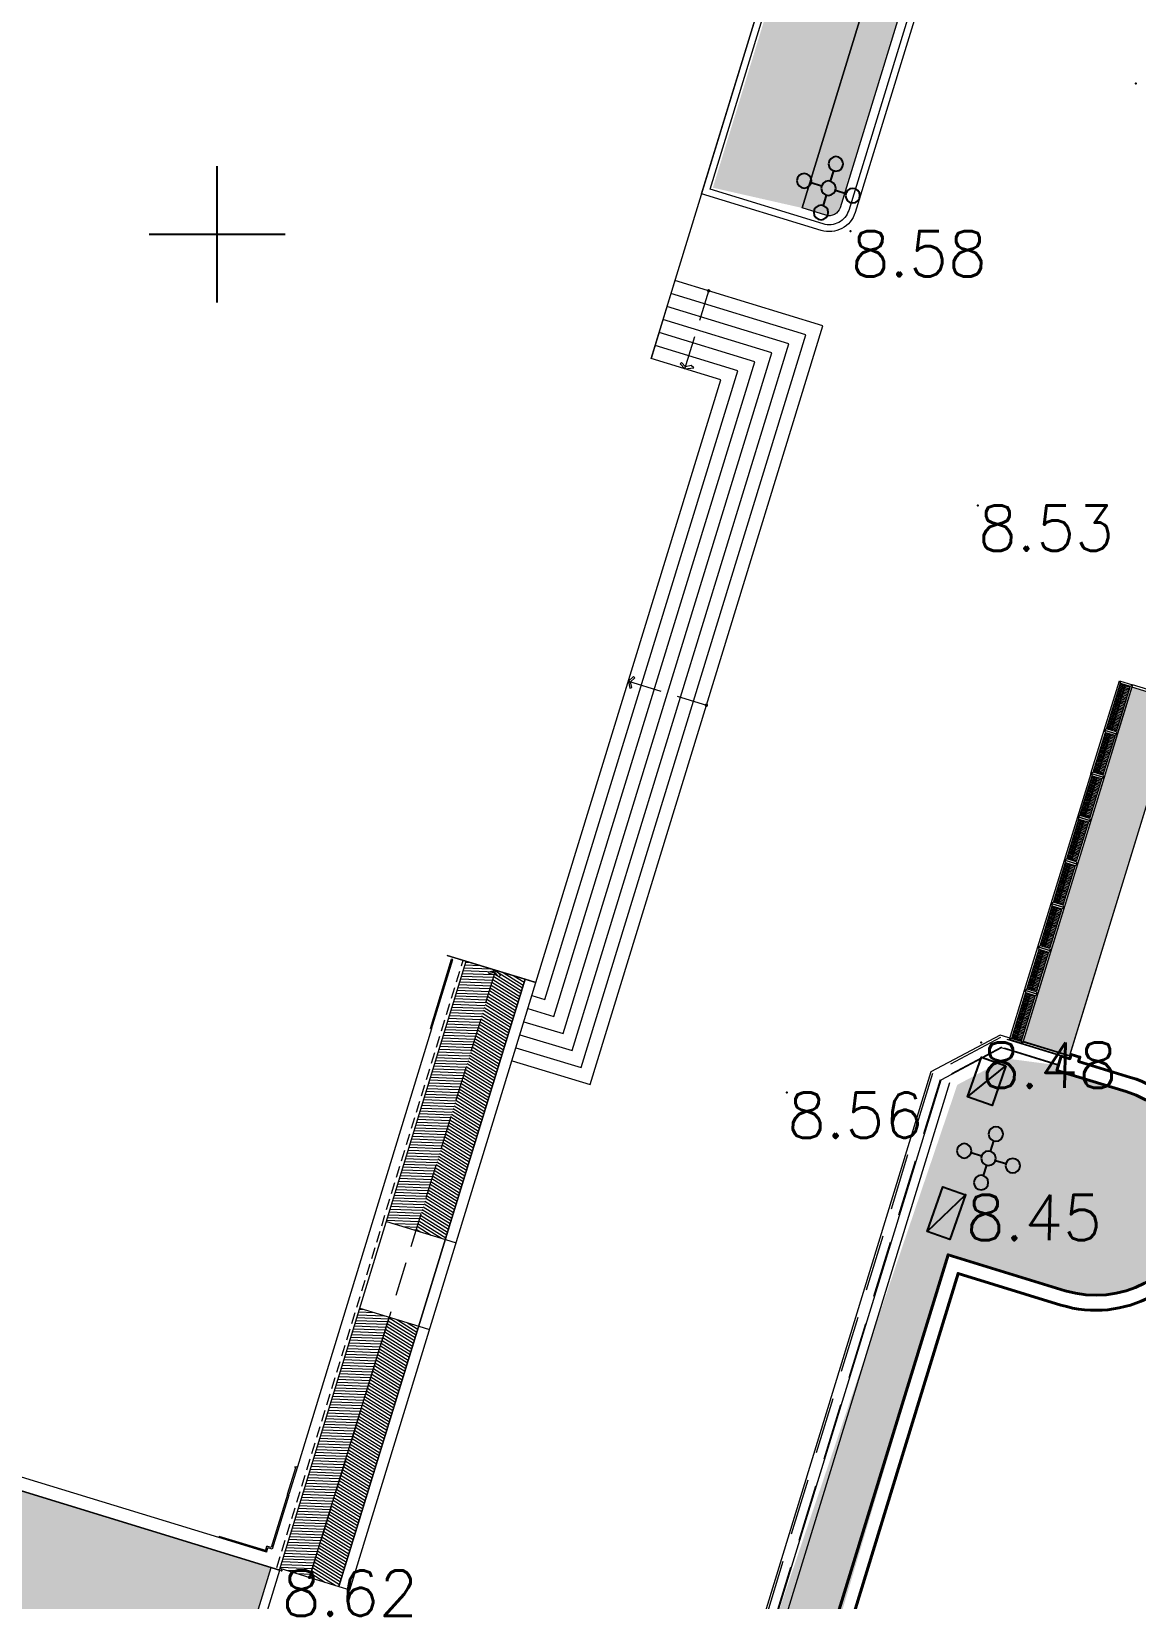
# Model space of a CAD drawing. Header units: inches. Extents: x 587740 to 588006, y 2325787 to 2326106.
# Drawn here: x 587895.9 to 587920.28, y 2325969.9 to 2326004.47 of the extents above; entities that cross this region are included whole.
import ezdxf
from ezdxf.enums import TextEntityAlignment as Align

# ---------------------------------------------------------------- set-up
doc = ezdxf.new("R2010")
doc.units = ezdxf.units.IN
doc.header["$MEASUREMENT"] = 0
doc.header["$PDSIZE"] = 0.1
for name, pattern in [('Xref Landscape 2020 05 04$0$DASHED2', [0.375, 0.25, -0.125]), ('Xref Mat bang tang 1$0$DASHED2', [0.375, 0.25, -0.125]), ('Xref Mat bang tang 1$0$HIDDEN', [0.375, 0.25, -0.125])]:
    doc.linetypes.add(name, pattern=pattern)
for name, color, linetype in [('diem', 8, 'Continuous'), ('Docao', 22, 'Continuous'), ('Ho ga', 8, 'Continuous'), ('KHUNG', 7, 'Continuous'), ('Xref Landscape 2020 05 04$0$CDC-E-Lighting', 2, 'Continuous')]:
    doc.layers.add(name, color=color, linetype=linetype)
for name, color, linetype, lineweight in [('Xref Landscape 2020 05 04$0$HATCH', 250, 'Continuous', 5), ('Xref Landscape 2020 05 04$0$i_Thay', 8, 'Continuous', 9), ('Xref Landscape 2020 05 04$0$i_thoat nuoc', 185, 'Continuous', 15), ('Xref Landscape 2020 05 04$0$KHUAT', 9, 'Xref Landscape 2020 05 04$0$DASHED2', 5), ('Xref Landscape 2020 05 04$0$MANH', 136, 'Continuous', 5), ('Xref Landscape 2020 05 04$0$THAY', 4, 'Continuous', 20), ('Xref Landscape 2020 05 04$0$tree', 74, 'Continuous', 13), ('Xref Landscape 2020 05 04$0$TUONG', 7, 'Continuous', 40), ('Xref Landscape 2020 05 04$0$Xref Landscape$0$THAY', 4, 'Continuous', 20), ('Xref Mat bang tang 1$0$A-THAY', 4, 'Continuous', 20), ('Xref Mat bang tang 1$0$Hatch', 251, 'Continuous', 9), ('Xref Mat bang tang 1$0$KHUAT', 57, 'Xref Mat bang tang 1$0$DASHED2', 9), ('Xref Mat bang tang 1$0$Ky hieu', 40, 'Continuous', 15), ('Xref Mat bang tang 1$0$MANH', 136, 'Continuous', 5), ('Xref Mat bang tang 1$0$THAY', 4, 'Continuous', 20), ('Xref mat dung 1$0$hoan thien', 41, 'Continuous', 20), ('Xref mat dung 1$0$MANH', 136, 'Continuous', 5)]:
    doc.layers.add(name, color=color, linetype=linetype, lineweight=lineweight)
doc.styles.add('VNARIAL', font='txt.shx')
pattern_1 = [(162.94485, (587837.1625, 2326033.80572), (-0.15616437, -0.08284136), [0.0625, -0.18749998]), (252.94485, (587837.1418, 2326033.84476), (0.08284132, -0.15616439), [0.0625, -0.18750003])]

# ---------------------------------------------------------------- blocks, each defined once
blk = doc.blocks.new('Xref Landscape 2020 05 04$0$li85')
at = {"linetype": 'ByBlock'}
for p, q in [((0, 100), (0, 250)), ((-100, 0), (-250, 0)), ((100, 0), (250, 0)), ((0, -100), (0, -250))]:
    blk.add_line(p, q, dxfattribs=at)
for centre in [(0, 350), (-350, 0), (0, 0), (350, 0), (0, -350)]:
    blk.add_circle(centre, 100, dxfattribs=at)
blk = doc.blocks.new('Xref Landscape 2020 05 04$0$nap tn')
at = {"layer": 'Xref Landscape 2020 05 04$0$i_Thay'}
for points in [[(-960, -148), (-40, -148)], [(-960, -152), (-40, -152)]]:
    blk.add_lwpolyline(points, dxfattribs=at)
for points in [[(-932, -40), (-928, -40), (-928, -148), (-932, -148)], [(-932, -260), (-928, -260), (-928, -152), (-932, -152)], [(-898, -40), (-894, -40), (-894, -148), (-898, -148)], [(-898, -260), (-894, -260), (-894, -152), (-898, -152)], [(-864, -40), (-860, -40), (-860, -148), (-864, -148)], [(-864, -260), (-860, -260), (-860, -152), (-864, -152)], [(-830, -40), (-826, -40), (-826, -148), (-830, -148)], [(-830, -260), (-826, -260), (-826, -152), (-830, -152)], [(-800, -40), (-796, -40), (-796, -148), (-800, -148)], [(-800, -260), (-796, -260), (-796, -152), (-800, -152)], [(-766, -40), (-762, -40), (-762, -148), (-766, -148)], [(-766, -260), (-762, -260), (-762, -152), (-766, -152)], [(-732, -40), (-728, -40), (-728, -148), (-732, -148)], [(-732, -260), (-728, -260), (-728, -152), (-732, -152)], [(-698, -40), (-694, -40), (-694, -148), (-698, -148)], [(-698, -260), (-694, -260), (-694, -152), (-698, -152)], [(-668, -40), (-664, -40), (-664, -148), (-668, -148)], [(-668, -260), (-664, -260), (-664, -152), (-668, -152)], [(-634, -40), (-630, -40), (-630, -148), (-634, -148)], [(-634, -260), (-630, -260), (-630, -152), (-634, -152)], [(-600, -40), (-596, -40), (-596, -148), (-600, -148)], [(-600, -260), (-596, -260), (-596, -152), (-600, -152)], [(-566, -40), (-562, -40), (-562, -148), (-566, -148)], [(-566, -260), (-562, -260), (-562, -152), (-566, -152)], [(-536, -40), (-532, -40), (-532, -148), (-536, -148)], [(-536, -260), (-532, -260), (-532, -152), (-536, -152)], [(-502, -40), (-498, -40), (-498, -148), (-502, -148)], [(-502, -260), (-498, -260), (-498, -152), (-502, -152)], [(-468, -40), (-464, -40), (-464, -148), (-468, -148)], [(-468, -260), (-464, -260), (-464, -152), (-468, -152)], [(-434, -40), (-430, -40), (-430, -148), (-434, -148)], [(-434, -260), (-430, -260), (-430, -152), (-434, -152)], [(-400, -40), (-396, -40), (-396, -148), (-400, -148)], [(-400, -260), (-396, -260), (-396, -152), (-400, -152)], [(-366, -40), (-362, -40), (-362, -148), (-366, -148)], [(-366, -260), (-362, -260), (-362, -152), (-366, -152)], [(-336, -40), (-332, -40), (-332, -148), (-336, -148)], [(-336, -260), (-332, -260), (-332, -152), (-336, -152)], [(-302, -40), (-298, -40), (-298, -148), (-302, -148)], [(-302, -260), (-298, -260), (-298, -152), (-302, -152)], [(-268, -40), (-264, -40), (-264, -148), (-268, -148)], [(-268, -260), (-264, -260), (-264, -152), (-268, -152)], [(-234, -40), (-230, -40), (-230, -148), (-234, -148)], [(-234, -260), (-230, -260), (-230, -152), (-234, -152)], [(-204, -40), (-200, -40), (-200, -148), (-204, -148)], [(-204, -260), (-200, -260), (-200, -152), (-204, -152)], [(-170, -40), (-166, -40), (-166, -148), (-170, -148)], [(-170, -260), (-166, -260), (-166, -152), (-170, -152)], [(-136, -40), (-132, -40), (-132, -148), (-136, -148)], [(-136, -260), (-132, -260), (-132, -152), (-136, -152)], [(-102, -40), (-98, -40), (-98, -148), (-102, -148)], [(-102, -260), (-98, -260), (-98, -152), (-102, -152)], [(-72, -40), (-68, -40), (-68, -148), (-72, -148)], [(-72, -260), (-68, -260), (-68, -152), (-72, -152)]]:
    blk.add_lwpolyline(points, close=True, dxfattribs=at)
at = {"layer": 'Xref Landscape 2020 05 04$0$i_thoat nuoc'}
for points in [[(-1000, 0), (-1000, -300), (0, -300), (0, 0)], [(-960, -40), (-960, -260), (-40, -260), (-40, -40)]]:
    blk.add_lwpolyline(points, close=True, dxfattribs=at)
for points in [[(-1000, 0), (-960, -40)], [(0, 0), (-40, -40)], [(-960, -260), (-1000, -300)], [(-40, -260), (0, -300)]]:
    blk.add_lwpolyline(points, dxfattribs=at)
blk = doc.blocks.new('Xref Landscape 2020 05 04$0$A$C35D06FC3')
at = {"layer": 'Xref Landscape 2020 05 04$0$i_Thay'}
for points in [[(40, 1083), (40, 1079), (148, 1079), (148, 1083)], [(40, 1049), (40, 1045), (148, 1045), (148, 1049)], [(260, 1083), (260, 1079), (152, 1079), (152, 1083)], [(260, 1049), (260, 1045), (152, 1045), (152, 1049)], [(40, 1015), (40, 1011), (148, 1011), (148, 1015)], [(40, 981), (40, 977), (148, 977), (148, 981)], [(40, 947), (40, 943), (148, 943), (148, 947)], [(40, 913), (40, 909), (148, 909), (148, 913)], [(40, 879), (40, 875), (148, 875), (148, 879)], [(40, 845), (40, 841), (148, 841), (148, 845)], [(40, 815), (40, 811), (148, 811), (148, 815)], [(40, 781), (40, 777), (148, 777), (148, 781)], [(40, 747), (40, 743), (148, 743), (148, 747)], [(40, 713), (40, 709), (148, 709), (148, 713)], [(260, 1015), (260, 1011), (152, 1011), (152, 1015)], [(260, 981), (260, 977), (152, 977), (152, 981)], [(260, 947), (260, 943), (152, 943), (152, 947)], [(260, 913), (260, 909), (152, 909), (152, 913)], [(260, 879), (260, 875), (152, 875), (152, 879)], [(260, 845), (260, 841), (152, 841), (152, 845)], [(260, 815), (260, 811), (152, 811), (152, 815)], [(260, 781), (260, 777), (152, 777), (152, 781)], [(260, 747), (260, 743), (152, 743), (152, 747)], [(260, 713), (260, 709), (152, 709), (152, 713)], [(40, 683), (40, 679), (148, 679), (148, 683)], [(40, 649), (40, 645), (148, 645), (148, 649)], [(40, 615), (40, 611), (148, 611), (148, 615)], [(40, 581), (40, 577), (148, 577), (148, 581)], [(40, 551), (40, 547), (148, 547), (148, 551)], [(40, 517), (40, 513), (148, 513), (148, 517)], [(40, 483), (40, 479), (148, 479), (148, 483)], [(40, 449), (40, 445), (148, 445), (148, 449)], [(40, 415), (40, 411), (148, 411), (148, 415)], [(40, 381), (40, 377), (148, 377), (148, 381)], [(40, 351), (40, 347), (148, 347), (148, 351)], [(260, 683), (260, 679), (152, 679), (152, 683)], [(260, 649), (260, 645), (152, 645), (152, 649)], [(260, 615), (260, 611), (152, 611), (152, 615)], [(260, 581), (260, 577), (152, 577), (152, 581)], [(260, 551), (260, 547), (152, 547), (152, 551)], [(260, 517), (260, 513), (152, 513), (152, 517)], [(260, 483), (260, 479), (152, 479), (152, 483)], [(260, 449), (260, 445), (152, 445), (152, 449)], [(260, 415), (260, 411), (152, 411), (152, 415)], [(260, 381), (260, 377), (152, 377), (152, 381)], [(260, 351), (260, 347), (152, 347), (152, 351)], [(40, 317), (40, 313), (148, 313), (148, 317)], [(40, 283), (40, 279), (148, 279), (148, 283)], [(40, 249), (40, 245), (148, 245), (148, 249)], [(40, 219), (40, 215), (148, 215), (148, 219)], [(40, 185), (40, 181), (148, 181), (148, 185)], [(40, 151), (40, 147), (148, 147), (148, 151)], [(40, 117), (40, 113), (148, 113), (148, 117)], [(40, 87), (40, 83), (148, 83), (148, 87)], [(260, 317), (260, 313), (152, 313), (152, 317)], [(260, 283), (260, 279), (152, 279), (152, 283)], [(260, 249), (260, 245), (152, 245), (152, 249)], [(260, 219), (260, 215), (152, 215), (152, 219)], [(260, 185), (260, 181), (152, 181), (152, 185)], [(260, 151), (260, 147), (152, 147), (152, 151)], [(260, 117), (260, 113), (152, 113), (152, 117)], [(260, 87), (260, 83), (152, 83), (152, 87)]]:
    blk.add_lwpolyline(points, close=True, dxfattribs=at)
for points in [[(148, 1110), (148, 55)], [(152, 1110), (152, 55)]]:
    blk.add_lwpolyline(points, dxfattribs=at)
at = {"layer": 'Xref Landscape 2020 05 04$0$i_thoat nuoc'}
for points in [[(0, 1150), (300, 1150), (300, 15), (0, 15)], [(40, 1110), (260, 1110), (260, 55), (40, 55)]]:
    blk.add_lwpolyline(points, close=True, dxfattribs=at)
for points in [[(0, 1150), (40, 1110)], [(260, 1110), (300, 1150)], [(0, 15), (40, 55)], [(260, 55), (300, 15)]]:
    blk.add_lwpolyline(points, dxfattribs=at)

msp = doc.modelspace()

# ---------------------------------------------------------------- hatches: boundary and pattern name
at = {"layer": 'Xref Landscape 2020 05 04$0$HATCH'}
h = msp.add_hatch(dxfattribs=at)
h.set_pattern_fill('FILL', color=256, scale=200, pattern_type=2)
h.set_pattern_definition([(27.94485, (587837.16837, 2326033.824843), (0.073435973, 0.10299108), [0.11313709, -0.11313709]), (27.94485, (587837.181626, 2326033.799857), (0.073435973, 0.10299108), [0.11313709, -0.11313709]), (297.94484, (587837.20075, 2326033.79399), (0.12645442, 0.00304587), [0.05656854, -0.05656854]), (297.94484, (587837.22573, 2326033.80725), (0.12645442, 0.00304587), [0.05656854, -0.05656843]), (297.94484, (587837.25072, 2326033.8205), (0.12645442, 0.00304587), [0.05656854, -0.05656843]), (297.94484, (587837.2757, 2326033.83375), (0.12645442, 0.00304587), [0.05656854, -0.05656843])])
h.paths.add_polyline_path([(587921.202, 2325989.703), (587920.171, 2325990.019), (587917.775, 2325982.209), (587918.806, 2325981.892)])
at = {"layer": 'Xref Landscape 2020 05 04$0$tree'}
h = msp.add_hatch(dxfattribs=at)
h.set_pattern_fill('STARS', color=5, scale=600)
h.set_pattern_definition([(342.94485, (587837.1625, 2326033.80572), (0.03809977, 0.12419103), [0.075, -0.075]), (42.94485, (587837.1625, 2326033.80572), (-0.08850267, 0.09509088), [0.075, -0.075]), (102.94484, (587837.2174, 2326033.85682), (-0.12660245, -0.02910016), [0.075, -0.075])])
edge = h.paths.add_edge_path()
edge.add_line((587897.335, 2326013.609), (587898.611, 2326017.769))
edge.add_arc((587898.85, 2326017.696), 0.25, 72.9449, 162.9449, ccw=False)
edge.add_line((587898.924, 2326017.935), (587916.515, 2326012.538))
edge.add_arc((587916.265, 2326011.726), 0.85, -17.0552, 72.9448, ccw=False)
edge.add_line((587917.078, 2326011.476), (587913.737, 2326000.586))
edge.add_arc((587913.498, 2326000.659), 0.25, 252.9449, 342.9449, ccw=False)
edge.add_line((587913.425, 2326000.42), (587912.899, 2326000.582))
edge.add_line((587912.899, 2326000.582), (587916.328, 2326011.759))
edge.add_line((587916.328, 2326011.759), (587899.215, 2326017.009))
edge.add_line((587899.215, 2326017.009), (587898.1, 2326013.375))
edge.add_line((587898.1, 2326013.375), (587897.335, 2326013.609))
h = msp.add_hatch(dxfattribs=at)
h.set_pattern_fill('CROSS', color=256, scale=500, angle=180)
h.set_pattern_definition(pattern_1)
h.paths.add_polyline_path([(587898.1, 2326013.375), (587899.215, 2326017.009), (587916.328, 2326011.759), (587912.899, 2326000.582), (587910.933, 2326001.028), (587913.937, 2326010.818), (587900.189, 2326015.035), (587899.558, 2326012.98)])
h = msp.add_hatch(dxfattribs=at)
h.set_pattern_fill('CROSS', color=256, scale=500, angle=180)
h.set_pattern_definition(pattern_1)
edge = h.paths.add_edge_path(flags=16)
edge.add_line((587933.496, 2325986.355), (587931.828, 2325980.915))
edge.add_line((587931.828, 2325980.915), (587930.358, 2325981.366))
edge.add_ellipse((587919.376, 2325978.904), major_axis=(7.958, 7.958), ratio=1, start_angle=327.6367, end_angle=332.3597)
edge.add_line((587930.118, 2325982.262), (587931.556, 2325986.95))
edge.add_line((587931.556, 2325986.95), (587933.496, 2325986.355))
h.paths.add_polyline_path([(587925.097, 2325994.246), (587923.721, 2325989.762), (587923.42, 2325989.854), (587924.796, 2325994.338)], flags=0)
h.paths.add_polyline_path([(587925.097, 2325994.246), (587923.721, 2325989.762), (587923.42, 2325989.854), (587924.796, 2325994.338)], flags=16)
h.paths.add_polyline_path([(587925.096, 2325994.245), (587923.721, 2325989.763), (587923.421, 2325989.855), (587924.796, 2325994.337)], flags=0)
edge = h.paths.add_edge_path()
edge.add_line((587912.174, 2325969.016), (587913.084, 2325967.299))
edge.add_line((587913.084, 2325967.299), (587916.121, 2325977.502))
edge.add_line((587916.121, 2325977.502), (587918.703, 2325976.71))
edge.add_ellipse((587919.376, 2325978.904), major_axis=(0.673, 2.194), ratio=1, start_angle=180.0023, end_angle=360.0023)
edge.add_line((587920.049, 2325981.098), (587918.519, 2325981.567))
edge.add_line((587918.519, 2325981.567), (587918.553, 2325981.677))
edge.add_line((587918.553, 2325981.677), (587917.416, 2325981.828))
edge.add_line((587917.416, 2325981.828), (587916.323, 2325981.248))
edge.add_line((587916.323, 2325981.248), (587912.174, 2325969.016))
h.paths.add_polyline_path([(587922.893, 2325958.511), (587924.275, 2325959.342)])
edge = h.paths.add_edge_path()
edge.add_line((587924.366, 2325963.804), (587924.376, 2325963.835))
edge.add_line((587924.376, 2325963.835), (587926.771, 2325963.1))
edge.add_line((587926.771, 2325963.1), (587942.179, 2326013.327))
edge.add_line((587942.179, 2326013.327), (587942.201, 2326013.436))
edge.add_line((587942.201, 2326013.436), (587941.834, 2326013.241))
edge.add_line((587941.834, 2326013.241), (587941.588, 2326012.439))
edge.add_line((587941.588, 2326012.439), (587941.33, 2326012.518))
edge.add_line((587941.33, 2326012.518), (587941.345, 2326012.566))
edge.add_line((587941.345, 2326012.566), (587936.976, 2326013.906))
edge.add_line((587936.976, 2326013.906), (587936.653, 2326012.855))
edge.add_line((587936.653, 2326012.855), (587940.899, 2326011.552))
edge.add_line((587940.899, 2326011.552), (587937.421, 2326000.224))
edge.add_line((587937.421, 2326000.224), (587934.478, 2326001.127))
edge.add_line((587934.478, 2326001.127), (587933.973, 2325999.482))
edge.add_line((587933.973, 2325999.482), (587937.081, 2325998.529))
edge.add_line((587937.081, 2325998.529), (587933.503, 2325986.866))
edge.add_line((587933.503, 2325986.866), (587923.751, 2325989.857))
edge.add_line((587923.751, 2325989.857), (587927.329, 2326001.521))
edge.add_line((587927.329, 2326001.521), (587930.436, 2326000.568))
edge.add_line((587930.436, 2326000.568), (587930.925, 2326002.161))
edge.add_line((587930.925, 2326002.161), (587925.457, 2326003.842))
edge.add_ellipse((587925.025, 2326003.449), major_axis=(0.172, 0.558), ratio=1, start_angle=-30.5825, end_angle=120.6746)
edge.add_line((587924.458, 2326003.312), (587920.733, 2325991.17))
edge.add_ellipse((587921.285, 2325990.708), major_axis=(0.211, 0.688), ratio=1, start_angle=67.1224, end_angle=182.9277)
edge.add_line((587921.109, 2325990.01), (587921.147, 2325990.133))
edge.add_line((587921.147, 2325990.133), (587922.677, 2325989.664))
edge.add_ellipse((587919.401, 2325978.929), major_axis=(3.292, 10.73), ratio=1, start_angle=240.1213, end_angle=360.0859, ccw=False)
edge.add_line((587927.065, 2325970.729), (587928.562, 2325970.27))
edge.add_line((587928.562, 2325970.27), (587927.908, 2325968.138))
edge.add_line((587927.908, 2325968.138), (587925.776, 2325968.792))
edge.add_line((587925.776, 2325968.792), (587926.139, 2325969.974))
edge.add_ellipse((587919.362, 2325978.657), major_axis=(3.23, 10.531), ratio=1, start_angle=180.2053, end_angle=235.0199, ccw=False)
edge.add_line((587916.17, 2325968.115), (587915.788, 2325968.232))
edge.add_line((587915.788, 2325968.232), (587913.493, 2325968.936))
edge.add_line((587913.493, 2325968.936), (587913.063, 2325967.339))
edge.add_line((587913.063, 2325967.339), (587924.366, 2325963.804))
h.paths.add_polyline_path([(587924.467, 2325963.791), (587926.766, 2325963.086), (587926.791, 2325963.167), (587924.492, 2325963.872)])
h.paths.add_polyline_path([(587924.394, 2325963.552), (587926.693, 2325962.847), (587926.708, 2325962.895), (587924.409, 2325963.6)])
h.paths.add_polyline_path([(587926.555, 2325962.396), (587926.514, 2325962.265), (587926.306, 2325961.584)])
h = msp.add_hatch(dxfattribs=at)
h.set_pattern_fill('CROSS', color=256, scale=500, angle=180)
h.set_pattern_definition(pattern_1)
edge = h.paths.add_edge_path()
edge.add_ellipse((587881.77, 2325969.651), major_axis=(0.283, 0.283), ratio=1, start_angle=117.9448, end_angle=207.9448)
edge.add_line((587881.653, 2325969.269), (587901.395, 2325963.212))
edge.add_ellipse((587901.688, 2325964.168), major_axis=(0.293, 0.956), ratio=1, start_angle=179.984, end_angle=269.984)
edge.add_line((587902.644, 2325963.875), (587903.656, 2325967.173))
edge.add_ellipse((587903.274, 2325967.291), major_axis=(0.283, 0.283), ratio=1, start_angle=297.9448, end_angle=387.9448)
edge.add_line((587903.391, 2325967.673), (587900.561, 2325968.541))
edge.add_line((587900.561, 2325968.541), (587901.194, 2325970.606))
edge.add_line((587901.194, 2325970.606), (587888.009, 2325974.651))
edge.add_line((587888.009, 2325974.651), (587888.402, 2325975.932))
edge.add_line((587888.402, 2325975.932), (587883.719, 2325977.369))
edge.add_line((587883.719, 2325977.369), (587881.388, 2325969.769))
edge = h.paths.add_edge_path()
edge.add_line((587876.441, 2325970.868), (587878.712, 2325970.171))
edge.add_ellipse((587878.83, 2325970.553), major_axis=(0.283, 0.283), ratio=1, start_angle=207.9448, end_angle=297.9448)
edge.add_line((587879.212, 2325970.436), (587881.213, 2325976.919))
edge.add_line((587881.213, 2325976.919), (587878.559, 2325977.733))
edge.add_line((587878.559, 2325977.733), (587876.441, 2325970.868))
edge = h.paths.add_edge_path()
edge.add_line((587866.769, 2325979.207), (587863.968, 2325980.066))
edge.add_line((587863.968, 2325980.066), (587862.447, 2325975.109))
edge.add_line((587862.447, 2325975.109), (587868.088, 2325973.378))
edge.add_line((587868.088, 2325973.378), (587868.264, 2325973.952))
edge.add_line((587868.264, 2325973.952), (587869.363, 2325973.615))
edge.add_line((587869.363, 2325973.615), (587870.462, 2325973.277))
edge.add_line((587870.462, 2325973.277), (587870.286, 2325972.704))
edge.add_line((587870.286, 2325972.704), (587874.93, 2325971.279))
edge.add_line((587874.93, 2325971.279), (587878.908, 2325984.248))
edge.add_line((587878.908, 2325984.248), (587877.605, 2325984.647))
edge.add_ellipse((587877.502, 2325984.313), major_axis=(0.247, 0.247), ratio=1, start_angle=27.9448, end_angle=117.9881)
edge.add_ellipse((587872.978, 2325985.724), major_axis=(1.287, 4.196), ratio=1, start_angle=219.5409, end_angle=269.7083, ccw=False)
edge.add_ellipse((587874.765, 2325981.337), major_axis=(0.247, 0.247), ratio=1, start_angle=63.097, end_angle=168.5416)
edge.add_ellipse((587870.961, 2325978.825), major_axis=(1.235, 4.024), ratio=1, start_angle=101.8593, end_angle=320.4994, ccw=False)
edge = h.paths.add_edge_path()
edge.add_line((587864.943, 2325983.245), (587864.496, 2325981.787))
edge.add_line((587864.496, 2325981.787), (587867.473, 2325980.874))
edge.add_ellipse((587870.972, 2325978.859), major_axis=(1.184, 3.86), ratio=1, start_angle=358.1278, end_angle=437.1231, ccw=False)
edge.add_ellipse((587873.064, 2325985.668), major_axis=(0.905, 2.955), ratio=1, start_angle=182.3675, end_angle=345.9625)
edge.add_ellipse((587875.158, 2325992.498), major_axis=(1.235, 4.027), ratio=1, start_angle=102.362, end_angle=190.2323, ccw=False)
edge.add_line((587870.96, 2325992.842), (587868.152, 2325993.703))
edge.add_line((587868.152, 2325993.703), (587867.782, 2325992.498))
edge.add_ellipse((587864.679, 2325988.388), major_axis=(1.51, 4.924), ratio=1, start_angle=272.2209, end_angle=339.9965, ccw=False)
edge.add_ellipse((587864.679, 2325988.388), major_axis=(1.512, 4.923), ratio=1, start_angle=200.0127, end_angle=272.2395, ccw=False)
edge = h.paths.add_edge_path()
edge.add_ellipse((587877.05, 2325988.367), major_axis=(0.28, 0.28), ratio=1, start_angle=104.6818, end_angle=163.9649)
edge.add_line((587876.703, 2325988.175), (587877.427, 2325986.276))
edge.add_ellipse((587877.592, 2325986.132), major_axis=(0.155, 0.155), ratio=1, start_angle=93.9167, end_angle=218.4299)
edge.add_line((587877.567, 2325985.914), (587880.709, 2325984.95))
edge.add_line((587880.709, 2325984.95), (587879.076, 2325979.63))
edge.add_line((587879.076, 2325979.63), (587879.889, 2325979.381))
edge.add_line((587879.889, 2325979.381), (587879.885, 2325979.367))
edge.add_line((587879.885, 2325979.367), (587879.925, 2325979.55))
edge.add_line((587879.925, 2325979.55), (587881.495, 2325984.666))
edge.add_line((587881.495, 2325984.666), (587881.752, 2325985.504))
edge.add_line((587881.752, 2325985.504), (587883.703, 2325984.905))
edge.add_line((587883.703, 2325984.905), (587884.121, 2325987.494))
edge.add_line((587884.121, 2325987.494), (587881.793, 2325988.208))
edge.add_line((587881.793, 2325988.208), (587883.5, 2325993.772))
edge.add_line((587883.5, 2325993.772), (587885.894, 2325993.067))
edge.add_line((587885.894, 2325993.067), (587887.358, 2325996.817))
edge.add_line((587887.358, 2325996.817), (587881.568, 2325998.593))
edge.add_ellipse((587872.022, 2326012.285), major_axis=(4.886, 15.96), ratio=1, start_angle=215.4981, end_angle=231.906, ccw=False)
edge.add_line((587877.311, 2325996.455), (587877.222, 2325996.164))
edge.add_ellipse((587875.143, 2325992.489), major_axis=(1.238, 4.037), ratio=1, start_angle=218.8017, end_angle=347.5436, ccw=False)
edge = h.paths.add_edge_path()
edge.add_ellipse((587854.169, 2325984.014), major_axis=(1.184, 3.86), ratio=1, start_angle=282.8779, end_angle=361.8732, ccw=False)
edge.add_line((587858.195, 2325983.72), (587861.173, 2325982.806))
edge.add_line((587861.173, 2325982.806), (587861.62, 2325984.264))
edge.add_ellipse((587864.723, 2325988.374), major_axis=(1.511, 4.923), ratio=1, start_angle=87.7761, end_angle=160.0029, ccw=False)
edge.add_ellipse((587864.723, 2325988.374), major_axis=(1.511, 4.923), ratio=1, start_angle=380.0035, end_angle=447.7791, ccw=False)
edge.add_line((587864.459, 2325993.518), (587864.828, 2325994.723))
edge.add_line((587864.828, 2325994.723), (587861.864, 2325995.632))
edge.add_ellipse((587858.36, 2325997.642), major_axis=(1.185, 3.861), ratio=1, start_angle=179.8644, end_angle=257.2265, ccw=False)
edge.add_ellipse((587856.259, 2325990.826), major_axis=(0.898, 2.96), ratio=1, start_angle=-0.1877, end_angle=177.3639)
edge = h.paths.add_edge_path()
edge.add_line((587846.641, 2325979.958), (587851.285, 2325978.533))
edge.add_line((587851.285, 2325978.533), (587851.46, 2325979.107))
edge.add_line((587851.46, 2325979.107), (587852.56, 2325978.769))
edge.add_line((587852.56, 2325978.769), (587853.659, 2325978.432))
edge.add_line((587853.659, 2325978.432), (587853.483, 2325977.859))
edge.add_line((587853.483, 2325977.859), (587859.124, 2325976.128))
edge.add_line((587859.124, 2325976.128), (587860.645, 2325981.086))
edge.add_line((587860.645, 2325981.086), (587857.844, 2325981.945))
edge.add_ellipse((587854.157, 2325983.989), major_axis=(1.236, 4.03), ratio=1, start_angle=38.5383, end_angle=258.0436, ccw=False)
edge.add_ellipse((587852.428, 2325988.195), major_axis=(0.24, 0.24), ratio=1, start_angle=258.2079, end_angle=353.5115)
edge.add_ellipse((587856.224, 2325990.803), major_axis=(1.251, 4.08), ratio=1, start_angle=89.5209, end_angle=141.2229, ccw=False)
edge.add_ellipse((587851.821, 2325992.192), major_axis=(0.247, 0.247), ratio=1, start_angle=297.9016, end_angle=387.9448)
edge.add_line((587851.923, 2325992.526), (587850.62, 2325992.926))
edge.add_line((587850.62, 2325992.926), (587846.641, 2325979.958))
edge = h.paths.add_edge_path()
edge.add_ellipse((587842.971, 2325981.554), major_axis=(0.283, 0.283), ratio=1, start_angle=117.9448, end_angle=207.9448)
edge.add_line((587842.854, 2325981.172), (587845.16, 2325980.464))
edge.add_line((587845.16, 2325980.464), (587846.661, 2325985.359))
edge.add_line((587846.661, 2325985.359), (587843.973, 2325986.184))
edge.add_line((587843.973, 2325986.184), (587842.589, 2325981.672))
edge = h.paths.add_edge_path()
edge.add_line((587823.863, 2325992.123), (587822.75, 2325992.412))
edge.add_ellipse((587822.633, 2325992.03), major_axis=(0.283, 0.283), ratio=1, start_angle=27.9448, end_angle=117.9448)
edge.add_line((587822.251, 2325992.147), (587821.239, 2325988.849))
edge.add_ellipse((587822.195, 2325988.556), major_axis=(0.294, 0.956), ratio=1, start_angle=90.0204, end_angle=180.0204)
edge.add_line((587821.901, 2325987.6), (587839.959, 2325982.06))
edge.add_ellipse((587840.076, 2325982.442), major_axis=(0.283, 0.283), ratio=1, start_angle=207.9448, end_angle=297.9448)
edge.add_line((587840.459, 2325982.325), (587842.838, 2325989.911))
edge.add_line((587842.838, 2325989.911), (587838.096, 2325991.365))
edge.add_line((587838.096, 2325991.365), (587837.703, 2325990.084))
edge.add_line((587837.703, 2325990.084), (587834.385, 2325990.998))
edge.add_line((587834.385, 2325990.998), (587833.916, 2325989.468))
edge.add_line((587833.916, 2325989.468), (587824.547, 2325992.342))
edge.add_line((587824.547, 2325992.342), (587825.016, 2325993.872))
edge.add_line((587825.016, 2325993.872), (587824.481, 2325994.14))
edge.add_line((587824.481, 2325994.14), (587823.863, 2325992.123))
edge = h.paths.add_edge_path()
edge.add_line((587850.639, 2326008.082), (587849.319, 2326003.78))
edge.add_line((587849.319, 2326003.78), (587849.715, 2326004.129))
edge.add_line((587849.715, 2326004.129), (587852.159, 2326003.386))
edge.add_line((587852.159, 2326003.386), (587850.452, 2325997.823))
edge.add_line((587850.452, 2325997.823), (587848.124, 2325998.537))
edge.add_line((587848.124, 2325998.537), (587846.945, 2325996.041))
edge.add_line((587846.945, 2325996.041), (587848.93, 2325995.432))
edge.add_line((587848.93, 2325995.432), (587848.725, 2325994.763))
edge.add_line((587848.725, 2325994.763), (587846.594, 2325987.869))
edge.add_line((587846.594, 2325987.869), (587847.407, 2325987.62))
edge.add_line((587847.407, 2325987.62), (587849.523, 2325994.518))
edge.add_line((587849.523, 2325994.518), (587852.665, 2325993.554))
edge.add_ellipse((587852.734, 2325994.008), major_axis=(0.325, 0.325), ratio=1, start_angle=216.4275, end_angle=265.2618)
edge.add_ellipse((587846.294, 2326002.77), major_axis=(3.307, 10.839), ratio=1, start_angle=233.4406, end_angle=245.8417)
edge.add_ellipse((587858.451, 2325997.478), major_axis=(1.237, 4.031), ratio=1, start_angle=14.357, end_angle=137.9017, ccw=False)
edge.add_line((587858.65, 2326001.69), (587858.787, 2326002.137))
edge.add_ellipse((587872.045, 2326012.278), major_axis=(4.897, 15.957), ratio=1, start_angle=128.0649, end_angle=144.4728, ccw=False)
edge.add_line((587856.463, 2326006.295), (587850.639, 2326008.082))
at = {"layer": 'Xref Mat bang tang 1$0$Hatch'}
h = msp.add_hatch(dxfattribs=at)
h.set_pattern_fill('ANSI31', color=256, scale=500, angle=330)
h.set_pattern_definition([(357.9448, (587906.03241, 2325983.808525), (0.00224135, 0.0624598), [])])
h.paths.add_polyline_path([(587906.142, 2325983.775), (587905.492, 2325983.974), (587903.733, 2325978.238), (587904.383, 2325978.039)])
h = msp.add_hatch(dxfattribs=at)
h.set_pattern_fill('ANSI31', color=256, scale=500, angle=300)
h.set_pattern_definition([(327.9448, (587906.080214, 2325983.79386), (0.03317096, 0.0529711), [])])
h.paths.add_polyline_path([(587906.142, 2325983.775), (587906.792, 2325983.575), (587905.033, 2325977.839), (587904.383, 2325978.039)])
h = msp.add_hatch(dxfattribs=at)
h.set_pattern_fill('ANSI31', color=256, scale=500, angle=330)
h.set_pattern_definition([(357.94485, (587915.331866, 2326009.82521), (0.00224135, 0.06245981), [])])
h.paths.add_polyline_path([(587903.796, 2325976.127), (587903.146, 2325976.326), (587901.386, 2325970.59), (587902.036, 2325970.39)])
h = msp.add_hatch(dxfattribs=at)
h.set_pattern_fill('ANSI31', color=256, scale=500, angle=300)
h.set_pattern_definition([(327.9448, (587903.733877, 2325976.145676), (0.03317096, 0.0529711), [])])
h.paths.add_polyline_path([(587903.796, 2325976.127), (587904.446, 2325975.927), (587902.686, 2325970.191), (587902.036, 2325970.39)])

# ---------------------------------------------------------------- linework, layer by layer
at = {"layer": 'diem'}
for p in [(587920.259, 2326003.323, 8.551), (587913.971, 2326000.071, 8.578), (587916.774, 2325994.025, 8.529), (587916.847, 2325982.182, 8.482), (587912.567, 2325981.079, 8.556), (587916.508, 2325978.823, 8.446), (587901.42, 2325970.541, 8.621)]:
    msp.add_point(p, dxfattribs=at)
at = {"layer": 'Ho ga'}
for points, elevation in [([(587917.397, 2325981.666), (587917.092, 2325980.796), (587916.549, 2325980.986), (587916.855, 2325981.856)], 8.533), ([(587916.508, 2325978.823), (587916.162, 2325977.841), (587915.659, 2325978.018), (587916.005, 2325979)], 8.446)]:
    msp.add_lwpolyline(points, close=True, dxfattribs=dict(at, elevation=elevation))
for points, elevation in [([(587916.549, 2325980.986), (587917.397, 2325981.666)], 8.533), ([(587915.659, 2325978.018), (587916.508, 2325978.823)], 8.446)]:
    msp.add_lwpolyline(points, dxfattribs=dict(at, elevation=elevation))
at = {"layer": 'KHUNG'}
for p, q in [((587900, 2325998.5), (587900, 2326001.5)), ((587898.5, 2326000), (587901.5, 2326000))]:
    msp.add_line(p, q, dxfattribs=at)
at = {"layer": 'Xref Landscape 2020 05 04$0$KHUAT', "ltscale": 5}
for p, q in [((587917.278, 2325982.293), (587915.778, 2325981.498)), ((587918.616, 2325981.883), (587917.278, 2325982.293)), ((587917.298, 2325982.078), (587915.945, 2325981.36)), ((587918.557, 2325981.691), (587917.298, 2325982.078)), ((587915.778, 2325981.498), (587911.942, 2325968.993)), ((587915.945, 2325981.36), (587912.158, 2325969.014))]:
    msp.add_line(p, q, dxfattribs=at)
at = {"layer": 'Xref Landscape 2020 05 04$0$MANH'}
for p, q in [((587917.272, 2325982.347), (587915.737, 2325981.532)), ((587918.822, 2325981.872), (587917.272, 2325982.347)), ((587917.3, 2325982.062), (587915.958, 2325981.35)), ((587918.553, 2325981.677), (587917.3, 2325982.062)), ((587915.737, 2325981.532), (587911.888, 2325968.988)), ((587915.958, 2325981.35), (587912.174, 2325969.016)), ((587916.149, 2325981.291), (587912.365, 2325968.957))]:
    msp.add_line(p, q, dxfattribs=at)
msp.add_lwpolyline([(587897.144, 2326013.668), (587898.42, 2326017.828, -0.414214), (587898.982, 2326018.126), (587916.573, 2326012.729, -0.414214), (587917.269, 2326011.418), (587913.928, 2326000.527, -0.414214), (587913.366, 2326000.229), (587910.871, 2326000.995), (587913.874, 2326010.785), (587900.222, 2326014.973), (587899.591, 2326012.917)], format="xyb", close=True, dxfattribs=at)
for points in [[(587921.223, 2325989.749), (587920.185, 2325990.067), (587917.76, 2325982.161), (587918.797, 2325981.843), (587918.822, 2325981.924), (587918.816, 2325981.926), (587921.192, 2325989.67), (587921.198, 2325989.668)], [(587921.202, 2325989.703), (587920.171, 2325990.019), (587917.775, 2325982.209), (587918.806, 2325981.892)]]:
    msp.add_lwpolyline(points, close=True, dxfattribs=at)
at = {"layer": 'Xref Landscape 2020 05 04$0$THAY'}
msp.add_lwpolyline([(587896.957, 2326013.569), (587898.277, 2326017.872, -0.414214), (587899.026, 2326018.269), (587916.617, 2326012.873, -0.414214), (587917.413, 2326011.374), (587914.072, 2326000.483, -0.414214), (587913.322, 2326000.086), (587910.683, 2326000.895), (587913.687, 2326010.685), (587900.322, 2326014.785), (587899.691, 2326012.73)], format="xyb", close=True, dxfattribs=at)
at = {"layer": 'Xref Landscape 2020 05 04$0$tree'}
msp.add_lwpolyline([(587897.335, 2326013.609), (587898.611, 2326017.769, -0.414214), (587898.924, 2326017.935), (587916.515, 2326012.538, -0.414214), (587917.078, 2326011.476), (587913.737, 2326000.586, -0.414214), (587913.425, 2326000.42), (587912.899, 2326000.582), (587916.328, 2326011.759), (587899.215, 2326017.009), (587898.1, 2326013.375)], format="xyb", close=True, dxfattribs=at)
msp.add_lwpolyline([(587897.335, 2326013.609), (587898.611, 2326017.769, -0.414214), (587898.924, 2326017.935), (587916.515, 2326012.538, -0.414214), (587917.078, 2326011.476), (587913.737, 2326000.586, -0.414214), (587913.425, 2326000.42), (587912.899, 2326000.582), (587916.328, 2326011.759), (587899.215, 2326017.009), (587898.1, 2326013.375)], format="xyb", close=True, dxfattribs=at)
msp.add_lwpolyline([(587898.159, 2326013.566), (587899.215, 2326017.009), (587916.328, 2326011.759), (587912.899, 2326000.582)], dxfattribs=at)
msp.add_lwpolyline([(587898.159, 2326013.566), (587899.215, 2326017.009), (587916.328, 2326011.759), (587912.899, 2326000.582)], dxfattribs=at)
at = {"layer": 'Xref Landscape 2020 05 04$0$TUONG'}
msp.add_lwpolyline([(587913.906, 2325969.154), (587916.34, 2325977.089), (587918.606, 2325976.394, 1), (587920.146, 2325981.413), (587918.998, 2325981.765), (587919.028, 2325981.861), (587918.836, 2325981.92), (587918.807, 2325981.824), (587918.616, 2325981.883), (587918.519, 2325981.567), (587920.049, 2325981.098, -1), (587918.703, 2325976.71), (587916.121, 2325977.502), (587913.493, 2325968.936), (587916.075, 2325968.144, 1), (587922.677, 2325989.664), (587921.147, 2325990.133), (587921.05, 2325989.818), (587921.241, 2325989.759), (587921.212, 2325989.663), (587921.403, 2325989.605), (587921.433, 2325989.7), (587922.58, 2325989.348, -1), (587916.171, 2325968.459)], format="xyb", dxfattribs=at)
at = {"layer": 'Xref Landscape 2020 05 04$0$Xref Landscape$0$THAY'}
for points in [[(587903.45, 2325967.864), (587900.811, 2325968.674), (587901.386, 2325970.547), (587888.02, 2325974.648), (587888.414, 2325975.929), (587883.528, 2325977.428), (587881.197, 2325969.827, 0.414214), (587881.594, 2325969.078), (587901.336, 2325963.021, 0.414214), (587902.835, 2325963.816), (587903.847, 2325967.115, 0.414214)], [(587903.391, 2325967.673), (587900.561, 2325968.541), (587901.194, 2325970.606), (587888.009, 2325974.651), (587888.402, 2325975.932), (587883.719, 2325977.369), (587881.388, 2325969.769, 0.414214), (587881.653, 2325969.269), (587901.395, 2325963.212, 0.414214), (587902.644, 2325963.875), (587903.656, 2325967.173, 0.414214)]]:
    msp.add_lwpolyline(points, format="xyb", close=True, dxfattribs=at)
at = {"layer": 'Xref Mat bang tang 1$0$A-THAY'}
for points in [[(587906.503, 2325981.781), (587908.224, 2325981.253), (587913.357, 2325997.983), (587910.097, 2325998.983)], [(587906.591, 2325982.067), (587908.025, 2325981.628), (587912.982, 2325997.784), (587910.009, 2325998.696)], [(587906.679, 2325982.354), (587907.827, 2325982.002), (587912.607, 2325997.586), (587909.921, 2325998.41)], [(587906.767, 2325982.641), (587907.628, 2325982.377), (587912.232, 2325997.387), (587909.833, 2325998.123)], [(587906.767, 2325982.641), (587907.628, 2325982.377), (587912.232, 2325997.387), (587909.833, 2325998.123)], [(587906.855, 2325982.928), (587907.429, 2325982.752), (587911.858, 2325997.188), (587909.745, 2325997.836)], [(587906.943, 2325983.215), (587907.23, 2325983.127), (587911.483, 2325996.989), (587909.657, 2325997.549)], [(587905.071, 2325984.103), (587907.031, 2325983.502), (587911.108, 2325996.79), (587909.569, 2325997.262)]]:
    msp.add_lwpolyline(points, dxfattribs=at)
msp.add_lwpolyline([(587907.031, 2325983.502), (587906.792, 2325983.575), (587902.686, 2325970.191), (587902.925, 2325970.117)], close=True, dxfattribs=at)
at = {"layer": 'Xref Mat bang tang 1$0$Hatch'}
msp.add_line((587902.036, 2325970.39), (587903.796, 2325976.127), dxfattribs=at)
at = {"layer": 'Xref Mat bang tang 1$0$KHUAT'}
msp.add_line((587901.319, 2325970.61), (587905.425, 2325983.994), dxfattribs=at)
at = {"layer": 'Xref Mat bang tang 1$0$Ky hieu', "linetype": 'Xref Mat bang tang 1$0$HIDDEN', "ltscale": 3}
for points in [[(587910.314, 2325997.033), (587910.842, 2325998.755)], [(587909.07, 2325990.146), (587910.791, 2325989.618)], [(587906.142, 2325983.775), (587902.036, 2325970.39)]]:
    msp.add_lwpolyline(points, dxfattribs=at)
at = {"layer": 'Xref Mat bang tang 1$0$Ky hieu', "const_width": 0.0375}
for points in [[(587910.837, 2325998.737, -1), (587910.848, 2325998.772, -1)], [(587910.773, 2325989.623, -1), (587910.808, 2325989.612, -1)], [(587902.042, 2325970.408, 1), (587902.031, 2325970.373, 1)], [(587902.042, 2325970.408, -1), (587902.031, 2325970.373, -1)]]:
    msp.add_lwpolyline(points, format="xyb", close=True, dxfattribs=at)
at = {"layer": 'Xref Mat bang tang 1$0$Ky hieu'}
for points in [[(587910.329, 2325997.08), (587910.242, 2325997.174), (587910.21, 2325997.145), (587910.314, 2325997.033), (587910.511, 2325997.053), (587910.454, 2325997.109)], [(587909.117, 2325990.131), (587909.21, 2325990.219), (587909.181, 2325990.25), (587909.07, 2325990.146), (587909.104, 2325989.997), (587909.145, 2325990.007)], [(587906.128, 2325983.727), (587906.003, 2325983.699), (587905.993, 2325983.74), (587906.142, 2325983.774), (587906.246, 2325983.663), (587906.215, 2325983.633)]]:
    msp.add_lwpolyline(points, close=True, dxfattribs=at)
at = {"layer": 'Xref Mat bang tang 1$0$MANH'}
for p, q in [((587905.033, 2325977.839), (587905.272, 2325977.765)), ((587904.446, 2325975.927), (587904.685, 2325975.853))]:
    msp.add_line(p, q, dxfattribs=at)
for points in [[(587909.569, 2325997.262), (587913.687, 2326010.685), (587900.322, 2326014.785), (587899.691, 2326012.73), (587882.907, 2326017.879)], [(587910.097, 2325998.983), (587909.569, 2325997.262)]]:
    msp.add_lwpolyline(points, dxfattribs=at)
at = {"layer": 'Xref Mat bang tang 1$0$THAY'}
for p, q in [((587903.732, 2325978.238), (587905.033, 2325977.839)), ((587903.146, 2325976.326), (587904.446, 2325975.927))]:
    msp.add_line(p, q, dxfattribs=at)
for points in [[(587901.386, 2325970.589), (587902.686, 2325970.191), (587906.792, 2325983.575), (587905.071, 2325984.103)], [(587888.402, 2325975.932), (587888.009, 2325974.651), (587901.374, 2325970.551), (587905.492, 2325983.974)]]:
    msp.add_lwpolyline(points, dxfattribs=at)
at = {"layer": 'Xref mat dung 1$0$hoan thien'}
for p, q in [((587904.702, 2325982.49), (587905.172, 2325984.02)), ((587904.731, 2325982.481), (587905.2, 2325984.011)), ((587905.2, 2325984.011), (587905.172, 2325984.02)), ((587904.702, 2325982.49), (587904.731, 2325982.481)), ((587901.717, 2325972.81), (587901.726, 2325972.839)), ((587901.549, 2325972.213), (587901.191, 2325971.046)), ((587901.578, 2325972.204), (587901.211, 2325971.009)), ((587901.549, 2325972.213), (587901.578, 2325972.204)), ((587901.086, 2325970.943), (587900.035, 2325971.265)), ((587901.095, 2325970.971), (587900.044, 2325971.294)), ((587901.071, 2325970.994), (587901.096, 2325971.076)), ((587901.071, 2325970.994), (587901.1, 2325970.986)), ((587901.191, 2325971.046), (587901.096, 2325971.076)), ((587901.1, 2325970.986), (587901.116, 2325971.038)), ((587901.211, 2325971.009), (587901.116, 2325971.038))]:
    msp.add_line(p, q, dxfattribs=at)
for points in [[(587901.74, 2325972.834), (587901.769, 2325972.826), (587901.582, 2325972.218), (587901.554, 2325972.227)], [(587901.086, 2325970.943), (587900.035, 2325971.265), (587900.044, 2325971.294), (587901.095, 2325970.971)]]:
    msp.add_lwpolyline(points, close=True, dxfattribs=at)
at = {"layer": 'Xref mat dung 1$0$MANH'}
msp.add_line((587900.035, 2325971.265), (587894.777, 2325972.879), dxfattribs=at)
msp.add_lwpolyline([(587904.731, 2325982.481), (587901.769, 2325972.826)], dxfattribs=at)

# ---------------------------------------------------------------- block references
at = {"xscale": 0.0009999998908797264, "yscale": 0.001000000163912773, "zscale": 0.0009999999999989416, "rotation": 342.9448453374998}
for p in [(587919.561, 2325989.056), (587917.469, 2325982.235)]:
    msp.add_blockref('Xref Landscape 2020 05 04$0$A$C35D06FC3', p, dxfattribs=at)
at = {"layer": 'Xref Landscape 2020 05 04$0$CDC-E-Lighting', "extrusion": (0, 0, -1), "xscale": 0.001599999847666704, "yscale": 0.001600000075995922, "zscale": -0.001599999999998307}
for p, rotation in [((-587913.482, 2326001.017), 197.0551544179639), ((-587917.011, 2325979.629), 17.05515441796392)]:
    msp.add_blockref('Xref Landscape 2020 05 04$0$li85', p, dxfattribs=dict(at, rotation=rotation))
at = {"layer": 'Xref Landscape 2020 05 04$0$i_thoat nuoc', "extrusion": (0, 0, -1), "xscale": 0.001000000258910554, "yscale": 0.0009999996982514858, "zscale": -0.0009999999999989416, "rotation": 287.055155170405}
for p in [(-587919.272, 2325988.114), (-587918.979, 2325987.158), (-587918.686, 2325986.202), (-587918.393, 2325985.246), (-587918.099, 2325984.29), (-587917.806, 2325983.334)]:
    msp.add_blockref('Xref Landscape 2020 05 04$0$nap tn', p, dxfattribs=at)

# ---------------------------------------------------------------- texts
at = {"layer": 'Docao', "style": 'VNARIAL', "oblique": 1}
for s, p in [('8.58', (587913.971, 2326000.071, 8.578)), ('8.53', (587916.774, 2325994.025, 8.529)), ('8.48', (587916.847, 2325982.182, 8.482)), ('8.56', (587912.567, 2325981.079, 8.556)), ('8.45', (587916.508, 2325978.823, 8.446)), ('8.62', (587901.42, 2325970.541, 8.621))]:
    msp.add_text(s, height=1, dxfattribs=at).set_placement(p, align=Align.TOP_LEFT)

doc.saveas('drawing.dxf')
